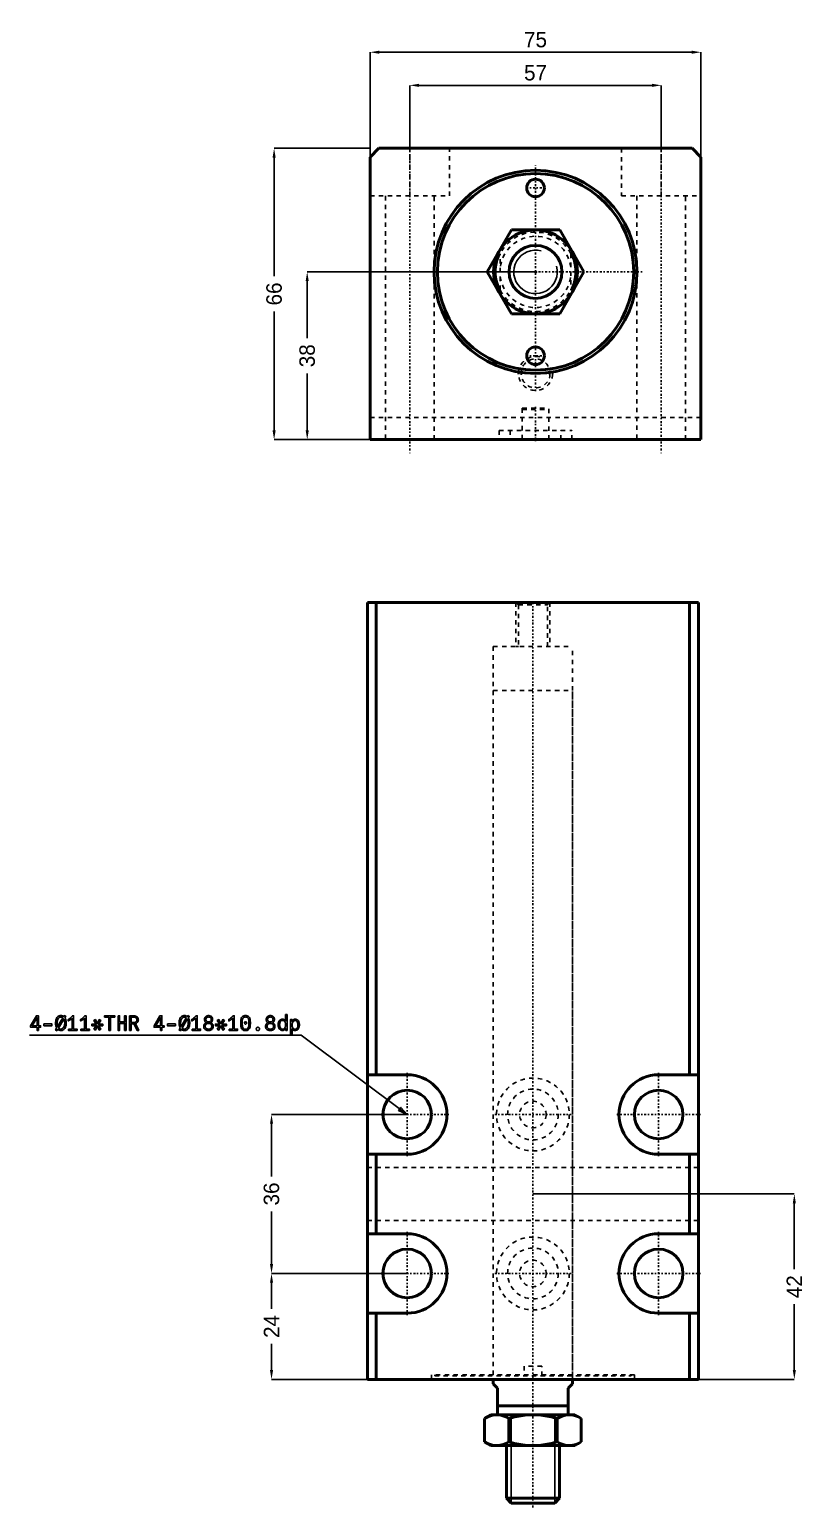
# Model space of a CAD drawing. Header units: millimetres. Extents: x -115 to 328, y -280 to 55.
# Drawn here: x -114.7 to 61, y -279.9 to 54.9 of the extents above; entities that cross this region are included whole.
import ezdxf

# ---------------------------------------------------------------- set-up
doc = ezdxf.new("R2010")
doc.units = ezdxf.units.MM
doc.linetypes.add('Center', pattern=[1.5, 0.45, -0.5, 0.05, -0.5])
doc.linetypes.add('Dashed', pattern=[2, 1, -1])
for name, color, linetype, lineweight in [('2d ConnectionPoints', 7, 'Continuous', 50), ('AM_0', 7, 'Continuous', 50), ('AM_5', 3, 'Continuous', 25), ('AM_7', 7, 'Center', 25), ('AM_9', 6, 'Dashed', 25)]:
    doc.layers.add(name, color=color, linetype=linetype, lineweight=lineweight)
doc.dimstyles.new('ISO-25', dxfattribs={"dimtxt": 2.5, "dimasz": 2.5, "dimexe": 1.25, "dimexo": 0.625, "dimtad": 1, "dimtxsty": 'Standard', "dimcen": 2.5, "dimadec": 0, "dimazin": 0, "dimtfac": 1, "dimtmove": 0, "dimatfit": 3, "dimfxl": 1, "dimarcsym": 0})

# ---------------------------------------------------------------- blocks, each defined once
blk = doc.blocks.new('1_JEBC_32_100ST_EX_rod_0_in_JEBC_MF_LA_32_100ST_EX_0_0')
at = {"layer": 'AM_0'}
for p, q in [((-10.97, 0), (-5.48, 9.5)), ((-5.48, 9.5), (5.48, 9.5)), ((5.48, 9.5), (10.97, 0)), ((-5.48, -9.5), (-10.97, 0)), ((10.97, 0), (5.48, -9.5)), ((5.48, -9.5), (-5.48, -9.5))]:
    blk.add_line(p, q, dxfattribs=at)
for radius in [9.5, 6]:
    blk.add_circle((0, 0), radius, dxfattribs=at)
at = {"layer": 'AM_5'}
blk.add_arc((0, 0), 4.93, 75, 15, dxfattribs=at)
at = {"layer": 'AM_9'}
for p, q in [((-8, -4.12), (-8, 4.12)), ((8, 4.12), (8, -4.12))]:
    blk.add_line(p, q, dxfattribs=at)
for points in [[(-8, 4.12), (-8.33, 3.41), (-8.59, 2.67), (-8.79, 1.91), (-8.93, 1.14), (-8.99, 0.36), (-8.99, -0.43), (-8.92, -1.21), (-8.78, -1.98), (-8.57, -2.74), (-8.3, -3.48), (-8, -4.12)], [(8, -4.12), (8.33, -3.41), (8.59, -2.67), (8.79, -1.91), (8.93, -1.14), (8.99, -0.36), (8.99, 0.43), (8.92, 1.21), (8.78, 1.98), (8.57, 2.74), (8.3, 3.48), (8, 4.12)]]:
    blk.add_lwpolyline(points, dxfattribs=at)
for radius, start, end in [(9, 27.266, 152.734), (8.07, 7.4106, 172.5894), (8.07, 187.4106, 352.5894), (9, 207.266, 332.734)]:
    blk.add_arc((0, 0), radius, start, end, dxfattribs=at)
blk = doc.blocks.new('2_JEBC_MF_LA_32_100ST_EX_0_body_0_in_JEBC_MF_LA_32_100ST_EX_0_0')
at = {"layer": 'AM_0'}
for p, q in [((-35.5, 28), (-37.5, 26)), ((35.5, 28), (-35.5, 28)), ((37.5, 26), (35.5, 28)), ((-37.5, 26), (-37.5, -38)), ((37.5, -38), (37.5, 26)), ((-37.5, -38), (37.5, -38))]:
    blk.add_line(p, q, dxfattribs=at)
for centre, radius in [((0, 0), 23), ((0, 0), 22.25), ((0, 19), 2), ((0, -19), 2)]:
    blk.add_circle(centre, radius, dxfattribs=at)
at = {"layer": 'AM_5', "linetype": 'Dashed'}
blk.add_arc((0, -23), 3.8615, 75, 15, dxfattribs=at)
at = {"layer": 'AM_7'}
for p, q in [((-28.5, 31.3), (-28.5, -41.3)), ((28.5, 31.3), (28.5, -41.3)), ((0, -27.054575), (0, 24.15)), ((-2.1, 19), (2.1, 19)), ((-24.15, 0), (24.15, 0)), ((-2.1, -19), (2.1, -19)), ((-4.054575, -23), (4.054575, -23)), ((0, -30.545), (0, -38.355))]:
    blk.add_line(p, q, dxfattribs=at)
at = {"layer": 'AM_9'}
for p, q in [((-28.5, 17.2), (-28.5, 28)), ((-19.5, 17.2), (-19.5, 28)), ((19.5, 28), (19.5, 17.2)), ((28.5, 17.2), (28.5, 28)), ((-37.5, 17.2), (-19.5, 17.2)), ((-34, 17.2), (-34, -38)), ((-23, -38), (-23, 17.2)), ((19.5, 17.2), (37.5, 17.2)), ((23, 17.2), (23, -38)), ((34, -38), (34, 17.2)), ((37.5, -33), (-37.5, -33)), ((-3, -30.9), (3, -30.9)), ((-3, -30.9), (-3, -38)), ((-3, -31.2), (3, -31.2)), ((3, -38), (3, -30.9)), ((-8.25, -35.9), (8.25, -35.9)), ((-8.25, -35.9), (-8.25, -38)), ((-5.75, -35.9), (-5.75, -38)), ((5.75, -38), (5.75, -35.9)), ((8.25, -38), (8.25, -35.9))]:
    blk.add_line(p, q, dxfattribs=at)
blk.add_circle((0, -23), 3.2805, dxfattribs=at)
blk = doc.blocks.new('*D3')
at = {"layer": 'AM_5', "color": 0, "lineweight": -2}
for p, q in [((-28.5, 28), (-28.5, 42.25)), ((-26.4, 42.25), (26.4, 42.25)), ((28.5, 28), (28.5, 42.25))]:
    blk.add_line(p, q, dxfattribs=at)
at = {"layer": 'AM_5', "color": 0}
for points in [[(-26.4, 42.6), (-26.4, 41.9), (-28.5, 42.25)], [(26.4, 41.9), (26.4, 42.6), (28.5, 42.25)]]:
    blk.add_solid(points, dxfattribs=at)
at = {"layer": 'Defpoints', "color": 0}
for p in [(28.5, 42.25), (-28.5, 28), (28.5, 28)]:
    blk.add_point(p, dxfattribs=at)
at = {"layer": 'AM_5', "color": 0, "insert": (0, 45.09), "char_height": 3.5, "attachment_point": 5}
blk.add_mtext('57', dxfattribs=at)
blk = doc.blocks.new('*D4')
at = {"layer": 'AM_5', "color": 0, "lineweight": -2}
for p, q in [((-37.5, 28), (-59.25, 28)), ((-59.25, 25.9), (-59.25, -0.99)), ((-59.25, -35.9), (-59.25, -9.01)), ((-37.5, -38), (-59.25, -38))]:
    blk.add_line(p, q, dxfattribs=at)
at = {"layer": 'AM_5', "color": 0}
for points in [[(-58.9, 25.9), (-59.6, 25.9), (-59.25, 28)], [(-59.6, -35.9), (-58.9, -35.9), (-59.25, -38)]]:
    blk.add_solid(points, dxfattribs=at)
at = {"layer": 'Defpoints', "color": 0}
for p in [(-37.5, 28), (-59.25, -38), (-37.5, -38)]:
    blk.add_point(p, dxfattribs=at)
at = {"layer": 'AM_5', "color": 0, "insert": (-59.25, -5), "char_height": 3.5, "attachment_point": 5, "rotation": 90}
blk.add_mtext('66', dxfattribs=at)
blk = doc.blocks.new('*D5')
at = {"layer": 'AM_5', "color": 0, "lineweight": -2}
for p, q in [((0, 0), (-51.75, 0)), ((-51.75, -2.1), (-51.75, -15)), ((-51.75, -35.9), (-51.75, -23)), ((-37.5, -38), (-51.75, -38))]:
    blk.add_line(p, q, dxfattribs=at)
at = {"layer": 'AM_5', "color": 0}
for points in [[(-51.4, -2.1), (-52.1, -2.1), (-51.75, 0)], [(-52.1, -35.9), (-51.4, -35.9), (-51.75, -38)]]:
    blk.add_solid(points, dxfattribs=at)
at = {"layer": 'Defpoints', "color": 0}
for p in [(0, 0), (-51.75, -38), (-37.5, -38)]:
    blk.add_point(p, dxfattribs=at)
at = {"layer": 'AM_5', "color": 0, "insert": (-51.75, -19), "char_height": 3.5, "attachment_point": 5, "rotation": 90}
blk.add_mtext('38', dxfattribs=at)
blk = doc.blocks.new('*D6')
at = {"layer": 'AM_5', "color": 0, "lineweight": -2}
for p, q in [((-37.5, -38), (-37.5, 49.75)), ((-35.4, 49.75), (35.4, 49.75)), ((37.5, -38), (37.5, 49.75))]:
    blk.add_line(p, q, dxfattribs=at)
at = {"layer": 'AM_5', "color": 0}
for points in [[(-35.4, 50.1), (-35.4, 49.4), (-37.5, 49.75)], [(35.4, 49.4), (35.4, 50.1), (37.5, 49.75)]]:
    blk.add_solid(points, dxfattribs=at)
at = {"layer": 'Defpoints', "color": 0}
for p in [(37.5, 49.75), (-37.5, -38), (37.5, -38)]:
    blk.add_point(p, dxfattribs=at)
at = {"layer": 'AM_5', "color": 0, "insert": (0, 52.59), "char_height": 3.5, "attachment_point": 5}
blk.add_mtext('75', dxfattribs=at)
blk = doc.blocks.new('1_JEBC_32_100ST_EX_rod_0_in_JEBC_MF_LA_32_100ST_EX_0_4')
at = {"layer": 'AM_0'}
for p, q in [((9, -1), (9, 0)), ((-9, 0), (-9, -1)), ((-8, -2), (-9, -1)), ((-8, -8), (-8, -2)), ((9, -1), (8, -2)), ((8, -2), (8, -8)), ((-8, -6), (8, -6)), ((-9.5, -8), (-10.97, -8.85)), ((-10.97, -8.85), (-10.97, -14.15)), ((-9.5, -8), (9.5, -8)), ((-5.48, -8.85), (-5.48, -14.15)), ((5.48, -8.85), (5.48, -14.15)), ((10.97, -8.85), (9.5, -8)), ((10.97, -8.85), (10.97, -14.15)), ((-10.97, -14.15), (-9.5, -15)), ((-9.5, -15), (9.5, -15)), ((-6, -15), (-6, -26.93)), ((6, -26.93), (6, -15)), ((9.5, -15), (10.97, -14.15)), ((-6, -26.93), (-4.93, -28)), ((-6, -26.93), (6, -26.93)), ((-4.93, -28), (4.93, -28)), ((4.93, -28), (6, -26.93))]:
    blk.add_line(p, q, dxfattribs=at)
for points in [[(-8.23, -8), (-8.42, -8), (-9.06, -8.08), (-9.7, -8.26), (-10.34, -8.52), (-10.97, -8.85)], [(-5.48, -8.85), (-6.15, -8.5), (-6.83, -8.23), (-7.53, -8.06), (-8.23, -8)], [(0, -8), (-0.03, -8), (-1.4, -8.06), (-2.76, -8.23), (-4.13, -8.5), (-5.48, -8.85)], [(5.48, -8.85), (4.15, -8.5), (2.8, -8.23), (1.4, -8.06), (0, -8)], [(8.23, -8), (8.03, -8), (7.39, -8.08), (6.76, -8.26), (6.12, -8.52), (5.48, -8.85)], [(10.97, -8.85), (10.3, -8.5), (9.63, -8.23), (8.93, -8.06), (8.23, -8)], [(-10.97, -14.15), (-10.3, -14.5), (-9.63, -14.77), (-8.93, -14.94), (-8.23, -15)], [(-8.23, -15), (-8.03, -15), (-7.39, -14.92), (-6.76, -14.74), (-6.12, -14.48), (-5.48, -14.15)], [(-5.48, -14.15), (-4.15, -14.5), (-2.8, -14.77), (-1.4, -14.94), (0, -15)], [(0, -15), (0.03, -15), (1.4, -14.94), (2.76, -14.77), (4.13, -14.5), (5.48, -14.15)], [(5.48, -14.15), (6.15, -14.5), (6.83, -14.77), (7.53, -14.94), (8.23, -15)], [(8.23, -15), (8.42, -15), (9.06, -14.92), (9.7, -14.74), (10.34, -14.48), (10.97, -14.15)]]:
    blk.add_lwpolyline(points, dxfattribs=at)
at = {"layer": 'AM_5'}
for p, q in [((-4.93, -28), (-4.93, -8)), ((4.93, -28), (4.93, -8))]:
    blk.add_line(p, q, dxfattribs=at)
at = {"layer": 'AM_7'}
blk.add_line((0, -29), (0, 176.5), dxfattribs=at)
at = {"layer": 'AM_9'}
for p, q in [((-9, 166), (9, 166)), ((-9, 166), (-9, 0)), ((9, 0), (9, 166))]:
    blk.add_line(p, q, dxfattribs=at)
blk = doc.blocks.new('2_JEBC_MF_LA_32_100ST_EX_0_body_0_in_JEBC_MF_LA_32_100ST_EX_0_4')
at = {"layer": 'AM_0'}
for p, q in [((37.5, 176), (-37.5, 176)), ((-37.5, 176), (-37.5, 0)), ((-35.5, 176), (-35.5, 69)), ((35.5, 176), (35.5, 69)), ((37.5, 176), (37.5, 0)), ((-28.5, 69), (-37.5, 69)), ((37.5, 69), (28.5, 69)), ((-37.5, 51), (-28.5, 51)), ((-35.5, 51), (-35.5, 33)), ((28.5, 51), (37.5, 51)), ((35.5, 51), (35.5, 33)), ((-28.5, 33), (-37.5, 33)), ((37.5, 33), (28.5, 33)), ((-37.5, 15), (-28.5, 15)), ((-35.5, 15), (-35.5, 0)), ((28.5, 15), (37.5, 15)), ((35.5, 15), (35.5, 0)), ((37.5, 0), (-37.5, 0))]:
    blk.add_line(p, q, dxfattribs=at)
for centre in [(-28.5, 60), (28.5, 60), (-28.5, 24), (28.5, 24)]:
    blk.add_circle(centre, 5.5, dxfattribs=at)
for centre, start, end in [((-28.5, 60), 270, 90), ((28.5, 60), 90, 270), ((-28.5, 24), 270, 90), ((28.5, 24), 90, 270)]:
    blk.add_arc(centre, 9, start, end, dxfattribs=at)
at = {"layer": 'AM_5', "linetype": 'Dashed'}
for p, q in [((-3.8615, 176), (-3.8615, 166)), ((3.8615, 176), (3.8615, 166)), ((-3.2805, 166), (-3.8615, 166)), ((3.2805, 166), (3.8615, 166))]:
    blk.add_line(p, q, dxfattribs=at)
at = {"layer": 'AM_7'}
for p, q in [((-28.5, 50.55), (-28.5, 69.45)), ((28.5, 50.55), (28.5, 69.45)), ((-37.95, 60), (-19.05, 60)), ((-8.6625, 60), (8.6625, 60)), ((19.05, 60), (37.95, 60)), ((-28.5, 14.55), (-28.5, 33.45)), ((28.5, 14.55), (28.5, 33.45)), ((-37.95, 24), (-19.05, 24)), ((-8.6625, 24), (8.6625, 24)), ((19.05, 24), (37.95, 24))]:
    blk.add_line(p, q, dxfattribs=at)
at = {"layer": 'AM_9'}
for p, q in [((-3.8615, 176), (-3.2805, 175.419)), ((-3.2805, 175.419), (-3.2805, 166)), ((-3.2805, 175.419), (3.2805, 175.419)), ((3.2805, 175.419), (3.8615, 176)), ((3.2805, 166), (3.2805, 175.419)), ((-9, 156), (9, 156)), ((-9, 156), (-9, 0.8)), ((9, 0.8), (9, 156)), ((37.5, 48), (-37.5, 48)), ((37.5, 36), (-37.5, 36)), ((23, 1), (-23, 1)), ((-23, 1), (-23, 0)), ((-22.25, 1), (-22.25, 0.8)), ((-22.25, 0.8), (22.25, 0.8)), ((2, 3), (-2, 3)), ((-2, 3), (-2, 0.8)), ((2, 0.8), (2, 3)), ((22.25, 0.8), (22.25, 1)), ((23, 0), (23, 1))]:
    blk.add_line(p, q, dxfattribs=at)
for centre, radius in [((0, 60), 8.25), ((0, 60), 5.75), ((0, 60), 3), ((0, 24), 8.25), ((0, 24), 5.75), ((0, 24), 3)]:
    blk.add_circle(centre, radius, dxfattribs=at)
blk = doc.blocks.new('*D34')
at = {"layer": 'AM_5', "color": 0, "lineweight": -2}
for p, q in [((-29.09, -190.85), (-59.84, -190.85)), ((-59.84, -192.95), (-59.84, -204.88)), ((-59.84, -224.75), (-59.84, -212.82)), ((-29.09, -226.85), (-59.84, -226.85))]:
    blk.add_line(p, q, dxfattribs=at)
at = {"layer": 'AM_5', "color": 0}
for points in [[(-59.49, -192.95), (-60.19, -192.95), (-59.84, -190.85)], [(-60.19, -224.75), (-59.49, -224.75), (-59.84, -226.85)]]:
    blk.add_solid(points, dxfattribs=at)
at = {"layer": 'Defpoints', "color": 0}
for p in [(-29.09, -190.85), (-59.84, -226.85), (-29.09, -226.85)]:
    blk.add_point(p, dxfattribs=at)
at = {"layer": 'AM_5', "color": 0, "insert": (-59.84, -208.85), "char_height": 3.5, "attachment_point": 5, "rotation": 90}
blk.add_mtext('36', dxfattribs=at)
blk = doc.blocks.new('*D35')
at = {"layer": 'AM_5', "color": 0, "lineweight": -2}
for p, q in [((-0.59, -208.85), (58.66, -208.85)), ((58.66, -210.95), (58.66, -225.88)), ((58.66, -248.75), (58.66, -233.82)), ((36.91, -250.85), (58.66, -250.85))]:
    blk.add_line(p, q, dxfattribs=at)
at = {"layer": 'AM_5', "color": 0}
for points in [[(59.01, -210.95), (58.31, -210.95), (58.66, -208.85)], [(58.31, -248.75), (59.01, -248.75), (58.66, -250.85)]]:
    blk.add_solid(points, dxfattribs=at)
at = {"layer": 'Defpoints', "color": 0}
for p in [(-0.59, -208.85), (58.66, -208.85), (36.91, -250.85)]:
    blk.add_point(p, dxfattribs=at)
at = {"layer": 'AM_5', "color": 0, "insert": (58.66, -229.85), "char_height": 3.5, "attachment_point": 5, "rotation": 90}
blk.add_mtext('42', dxfattribs=at)
blk = doc.blocks.new('*D36')
at = {"layer": 'AM_5', "color": 0, "lineweight": -2}
for p, q in [((-29.09, -226.85), (-59.84, -226.85)), ((-59.84, -228.95), (-59.84, -234.88)), ((-59.84, -248.75), (-59.84, -242.82)), ((-38.09, -250.85), (-59.84, -250.85))]:
    blk.add_line(p, q, dxfattribs=at)
at = {"layer": 'AM_5', "color": 0}
for points in [[(-59.49, -228.95), (-60.19, -228.95), (-59.84, -226.85)], [(-60.19, -248.75), (-59.49, -248.75), (-59.84, -250.85)]]:
    blk.add_solid(points, dxfattribs=at)
at = {"layer": 'Defpoints', "color": 0}
for p in [(-59.84, -226.85), (-29.09, -226.85), (-38.09, -250.85)]:
    blk.add_point(p, dxfattribs=at)
at = {"layer": 'AM_5', "color": 0, "insert": (-59.84, -238.85), "char_height": 3.5, "attachment_point": 5, "rotation": 90}
blk.add_mtext('24', dxfattribs=at)

msp = doc.modelspace()

# ---------------------------------------------------------------- linework, layer by layer
at = {"layer": '2d ConnectionPoints'}
for p in [(0, 0), (0, 0), (-0.589, -250.851), (-0.589, -250.851)]:
    msp.add_point(p, dxfattribs=at)
at = {"layer": 'AM_5'}
for p, q in [((-114.689, -172.851), (-53.089, -172.851)), ((-53.089, -172.851), (-29.089, -190.851))]:
    msp.add_line(p, q, dxfattribs=at)
for points in [[(-112.991, -171.073), (-114.466, -171.073), (-114.466, -170.777), (-113.123, -168.502), (-112.673, -168.502), (-112.673, -170.766), (-112.182, -170.766), (-112.182, -171.073), (-112.673, -171.073), (-112.673, -171.801), (-112.991, -171.801), (-112.991, -171.073)], [(-112.987, -170.766), (-112.987, -168.884), (-114.074, -170.766), (-112.987, -170.766)], [(-111.434, -170.336), (-109.614, -170.336), (-109.614, -170.745), (-111.434, -170.745), (-111.434, -170.336)], [(-108.547, -171.259), (-108.547, -171.259), (-108.595, -171.165), (-108.657, -171.014), (-108.657, -171.014), (-108.707, -170.852), (-108.735, -170.737), (-108.735, -170.737), (-108.757, -170.619), (-108.782, -170.437), (-108.782, -170.437), (-108.795, -170.248), (-108.797, -170.12), (-108.797, -170.12), (-108.792, -169.925), (-108.762, -169.652), (-108.762, -169.652), (-108.706, -169.401), (-108.654, -169.246), (-108.654, -169.246), (-108.592, -169.103), (-108.479, -168.913), (-108.479, -168.913), (-108.342, -168.753), (-108.239, -168.664), (-108.239, -168.664), (-108.126, -168.589), (-107.941, -168.508), (-107.941, -168.508), (-107.736, -168.465), (-107.589, -168.457), (-107.589, -168.457), (-107.44, -168.465), (-107.23, -168.511), (-107.23, -168.511), (-107.04, -168.596), (-106.923, -168.675), (-106.798, -168.454), (-106.497, -168.627), (-106.677, -168.941), (-106.677, -168.941), (-106.621, -169.032), (-106.547, -169.18), (-106.547, -169.18), (-106.486, -169.344), (-106.453, -169.461), (-106.453, -169.461), (-106.426, -169.584), (-106.396, -169.778), (-106.396, -169.778), (-106.38, -169.982), (-106.377, -170.124), (-106.377, -170.124), (-106.382, -170.312), (-106.41, -170.58), (-106.41, -170.58), (-106.462, -170.833), (-106.51, -170.993), (-106.51, -170.993), (-106.569, -171.143), (-106.678, -171.345), (-106.678, -171.345), (-106.812, -171.518), (-106.915, -171.618), (-106.915, -171.618), (-107.029, -171.702), (-107.218, -171.793), (-107.218, -171.793), (-107.431, -171.842), (-107.585, -171.851), (-107.585, -171.851), (-107.756, -171.839), (-107.991, -171.777), (-107.991, -171.777), (-108.201, -171.662), (-108.326, -171.555), (-108.506, -171.865), (-108.797, -171.701), (-108.547, -171.259)], [(-108.456, -170.154), (-108.456, -170.154), (-108.451, -170.321), (-108.422, -170.559), (-108.422, -170.559), (-108.369, -170.781), (-108.32, -170.92), (-107.173, -168.939), (-107.173, -168.939), (-107.25, -168.883), (-107.37, -168.823), (-107.37, -168.823), (-107.496, -168.79), (-107.583, -168.784), (-107.583, -168.784), (-107.675, -168.791), (-107.808, -168.827), (-107.808, -168.827), (-107.936, -168.895), (-108.017, -168.957), (-108.017, -168.957), (-108.094, -169.032), (-108.197, -169.165), (-108.197, -169.165), (-108.286, -169.323), (-108.337, -169.443), (-108.337, -169.443), (-108.38, -169.571), (-108.426, -169.777), (-108.426, -169.777), (-108.451, -169.998), (-108.456, -170.154)], [(-107.601, -171.523), (-107.601, -171.523), (-107.501, -171.516), (-107.359, -171.477), (-107.359, -171.477), (-107.227, -171.405), (-107.145, -171.338), (-107.145, -171.338), (-107.068, -171.259), (-106.965, -171.12), (-106.965, -171.12), (-106.879, -170.958), (-106.831, -170.836), (-106.831, -170.836), (-106.79, -170.707), (-106.746, -170.505), (-106.746, -170.505), (-106.723, -170.291), (-106.718, -170.142), (-106.718, -170.142), (-106.72, -170.038), (-106.732, -169.887), (-106.732, -169.887), (-106.753, -169.742), (-106.773, -169.649), (-106.773, -169.649), (-106.796, -169.559), (-106.839, -169.432), (-106.839, -169.432), (-106.889, -169.315), (-106.927, -169.242), (-108.108, -171.278), (-108.108, -171.278), (-108.019, -171.366), (-107.873, -171.462), (-107.873, -171.462), (-107.714, -171.514), (-107.601, -171.523)], [(-105.863, -171.51), (-105.026, -171.51), (-105.026, -169.048), (-105.026, -169.048), (-105.071, -169.093), (-105.147, -169.164), (-105.147, -169.164), (-105.233, -169.238), (-105.297, -169.289), (-105.297, -169.289), (-105.362, -169.34), (-105.462, -169.412), (-105.462, -169.412), (-105.562, -169.479), (-105.629, -169.521), (-105.629, -169.521), (-105.694, -169.559), (-105.785, -169.606), (-105.785, -169.606), (-105.868, -169.639), (-105.918, -169.653), (-105.918, -169.307), (-105.918, -169.307), (-105.856, -169.278), (-105.758, -169.222), (-105.758, -169.222), (-105.654, -169.152), (-105.582, -169.097), (-105.582, -169.097), (-105.51, -169.038), (-105.404, -168.948), (-105.404, -168.948), (-105.303, -168.854), (-105.238, -168.789), (-105.238, -168.789), (-105.176, -168.725), (-105.093, -168.635), (-105.093, -168.635), (-105.021, -168.553), (-104.98, -168.502), (-104.689, -168.502), (-104.689, -171.51), (-103.929, -171.51), (-103.929, -171.801), (-105.863, -171.801), (-105.863, -171.51)], [(-103.063, -171.51), (-102.226, -171.51), (-102.226, -169.048), (-102.226, -169.048), (-102.271, -169.093), (-102.347, -169.164), (-102.347, -169.164), (-102.433, -169.238), (-102.497, -169.289), (-102.497, -169.289), (-102.562, -169.34), (-102.662, -169.412), (-102.662, -169.412), (-102.762, -169.479), (-102.829, -169.521), (-102.829, -169.521), (-102.894, -169.559), (-102.985, -169.606), (-102.985, -169.606), (-103.068, -169.639), (-103.118, -169.653), (-103.118, -169.307), (-103.118, -169.307), (-103.056, -169.278), (-102.958, -169.222), (-102.958, -169.222), (-102.854, -169.152), (-102.782, -169.097), (-102.782, -169.097), (-102.71, -169.038), (-102.604, -168.948), (-102.604, -168.948), (-102.503, -168.854), (-102.438, -168.789), (-102.438, -168.789), (-102.376, -168.725), (-102.293, -168.635), (-102.293, -168.635), (-102.221, -168.553), (-102.18, -168.502), (-101.889, -168.502), (-101.889, -171.51), (-101.129, -171.51), (-101.129, -171.801), (-103.063, -171.801), (-103.063, -171.51)], [(-100.124, -171.521), (-99.572, -170.67), (-99.644, -170.738), (-100.566, -170.738), (-100.566, -170.368), (-99.64, -170.368), (-99.572, -170.422), (-100.124, -169.576), (-99.765, -169.367), (-99.321, -170.283), (-98.88, -169.367), (-98.521, -169.576), (-99.073, -170.422), (-99.005, -170.368), (-98.079, -170.368), (-98.079, -170.738), (-99.005, -170.738), (-99.073, -170.668), (-98.521, -171.521), (-98.88, -171.73), (-99.321, -170.811), (-99.765, -171.73), (-100.124, -171.521)], [(-96.69, -168.798), (-97.677, -168.798), (-97.677, -168.502), (-95.37, -168.502), (-95.37, -168.798), (-96.353, -168.798), (-96.353, -171.801), (-96.69, -171.801), (-96.69, -168.798)], [(-94.634, -168.502), (-94.297, -168.502), (-94.297, -169.894), (-93.15, -169.894), (-93.15, -168.502), (-92.814, -168.502), (-92.814, -171.801), (-93.15, -171.801), (-93.15, -170.217), (-94.297, -170.217), (-94.297, -171.801), (-94.634, -171.801), (-94.634, -168.502)], [(-91.997, -168.502), (-91.037, -168.502), (-91.037, -168.502), (-90.939, -168.506), (-90.793, -168.526), (-90.793, -168.526), (-90.651, -168.563), (-90.557, -168.598), (-90.557, -168.598), (-90.468, -168.64), (-90.345, -168.72), (-90.345, -168.72), (-90.238, -168.818), (-90.174, -168.895), (-90.174, -168.895), (-90.12, -168.979), (-90.061, -169.121), (-90.061, -169.121), (-90.029, -169.282), (-90.023, -169.398), (-90.023, -169.398), (-90.03, -169.527), (-90.069, -169.702), (-90.069, -169.702), (-90.142, -169.856), (-90.209, -169.946), (-90.209, -169.946), (-90.288, -170.026), (-90.424, -170.127), (-90.424, -170.127), (-90.581, -170.205), (-90.696, -170.245), (-89.941, -171.824), (-90.309, -171.824), (-91.046, -170.299), (-91.096, -170.299), (-91.661, -170.299), (-91.661, -171.801), (-91.997, -171.801), (-91.997, -168.502)], [(-91.197, -170.004), (-91.197, -170.004), (-91.1, -170.002), (-90.967, -169.993), (-90.967, -169.993), (-90.846, -169.977), (-90.773, -169.962), (-90.773, -169.962), (-90.706, -169.941), (-90.614, -169.897), (-90.614, -169.897), (-90.533, -169.836), (-90.486, -169.786), (-90.486, -169.786), (-90.445, -169.728), (-90.401, -169.622), (-90.401, -169.622), (-90.378, -169.493), (-90.373, -169.394), (-90.373, -169.394), (-90.381, -169.268), (-90.425, -169.109), (-90.425, -169.109), (-90.506, -168.986), (-90.581, -168.924), (-90.581, -168.924), (-90.669, -168.875), (-90.815, -168.823), (-90.815, -168.823), (-90.981, -168.794), (-91.101, -168.789), (-91.661, -168.789), (-91.661, -170.004), (-91.197, -170.004)], [(-84.991, -171.073), (-86.466, -171.073), (-86.466, -170.777), (-85.123, -168.502), (-84.673, -168.502), (-84.673, -170.766), (-84.182, -170.766), (-84.182, -171.073), (-84.673, -171.073), (-84.673, -171.801), (-84.991, -171.801), (-84.991, -171.073)], [(-84.987, -170.766), (-84.987, -168.884), (-86.074, -170.766), (-84.987, -170.766)], [(-83.434, -170.336), (-81.614, -170.336), (-81.614, -170.745), (-83.434, -170.745), (-83.434, -170.336)], [(-80.547, -171.259), (-80.547, -171.259), (-80.595, -171.165), (-80.657, -171.014), (-80.657, -171.014), (-80.707, -170.852), (-80.735, -170.737), (-80.735, -170.737), (-80.757, -170.619), (-80.782, -170.437), (-80.782, -170.437), (-80.795, -170.248), (-80.797, -170.12), (-80.797, -170.12), (-80.792, -169.925), (-80.762, -169.652), (-80.762, -169.652), (-80.706, -169.401), (-80.654, -169.246), (-80.654, -169.246), (-80.592, -169.103), (-80.479, -168.913), (-80.479, -168.913), (-80.342, -168.753), (-80.239, -168.664), (-80.239, -168.664), (-80.126, -168.589), (-79.941, -168.508), (-79.941, -168.508), (-79.736, -168.465), (-79.589, -168.457), (-79.589, -168.457), (-79.44, -168.465), (-79.23, -168.511), (-79.23, -168.511), (-79.04, -168.596), (-78.923, -168.675), (-78.798, -168.454), (-78.497, -168.627), (-78.677, -168.941), (-78.677, -168.941), (-78.621, -169.032), (-78.547, -169.18), (-78.547, -169.18), (-78.486, -169.344), (-78.453, -169.461), (-78.453, -169.461), (-78.426, -169.584), (-78.396, -169.778), (-78.396, -169.778), (-78.38, -169.982), (-78.377, -170.124), (-78.377, -170.124), (-78.382, -170.312), (-78.41, -170.58), (-78.41, -170.58), (-78.462, -170.833), (-78.51, -170.993), (-78.51, -170.993), (-78.569, -171.143), (-78.678, -171.345), (-78.678, -171.345), (-78.812, -171.518), (-78.915, -171.618), (-78.915, -171.618), (-79.029, -171.702), (-79.218, -171.793), (-79.218, -171.793), (-79.431, -171.842), (-79.585, -171.851), (-79.585, -171.851), (-79.756, -171.839), (-79.991, -171.777), (-79.991, -171.777), (-80.201, -171.662), (-80.326, -171.555), (-80.506, -171.865), (-80.797, -171.701), (-80.547, -171.259)], [(-80.456, -170.154), (-80.456, -170.154), (-80.451, -170.321), (-80.422, -170.559), (-80.422, -170.559), (-80.369, -170.781), (-80.32, -170.92), (-79.173, -168.939), (-79.173, -168.939), (-79.25, -168.883), (-79.37, -168.823), (-79.37, -168.823), (-79.496, -168.79), (-79.583, -168.784), (-79.583, -168.784), (-79.675, -168.791), (-79.808, -168.827), (-79.808, -168.827), (-79.936, -168.895), (-80.017, -168.957), (-80.017, -168.957), (-80.094, -169.032), (-80.197, -169.165), (-80.197, -169.165), (-80.286, -169.323), (-80.337, -169.443), (-80.337, -169.443), (-80.38, -169.571), (-80.426, -169.777), (-80.426, -169.777), (-80.451, -169.998), (-80.456, -170.154)], [(-79.601, -171.523), (-79.601, -171.523), (-79.501, -171.516), (-79.359, -171.477), (-79.359, -171.477), (-79.227, -171.405), (-79.145, -171.338), (-79.145, -171.338), (-79.068, -171.259), (-78.965, -171.12), (-78.965, -171.12), (-78.879, -170.958), (-78.831, -170.836), (-78.831, -170.836), (-78.79, -170.707), (-78.746, -170.505), (-78.746, -170.505), (-78.723, -170.291), (-78.718, -170.142), (-78.718, -170.142), (-78.72, -170.038), (-78.732, -169.887), (-78.732, -169.887), (-78.753, -169.742), (-78.773, -169.649), (-78.773, -169.649), (-78.796, -169.559), (-78.839, -169.432), (-78.839, -169.432), (-78.889, -169.315), (-78.927, -169.242), (-80.108, -171.278), (-80.108, -171.278), (-80.019, -171.366), (-79.873, -171.462), (-79.873, -171.462), (-79.714, -171.514), (-79.601, -171.523)], [(-77.863, -171.51), (-77.026, -171.51), (-77.026, -169.048), (-77.026, -169.048), (-77.071, -169.093), (-77.147, -169.164), (-77.147, -169.164), (-77.233, -169.238), (-77.297, -169.289), (-77.297, -169.289), (-77.362, -169.34), (-77.462, -169.412), (-77.462, -169.412), (-77.562, -169.479), (-77.629, -169.521), (-77.629, -169.521), (-77.694, -169.559), (-77.785, -169.606), (-77.785, -169.606), (-77.868, -169.639), (-77.918, -169.653), (-77.918, -169.307), (-77.918, -169.307), (-77.856, -169.278), (-77.758, -169.222), (-77.758, -169.222), (-77.654, -169.152), (-77.582, -169.097), (-77.582, -169.097), (-77.51, -169.038), (-77.404, -168.948), (-77.404, -168.948), (-77.303, -168.854), (-77.238, -168.789), (-77.238, -168.789), (-77.176, -168.725), (-77.093, -168.635), (-77.093, -168.635), (-77.021, -168.553), (-76.98, -168.502), (-76.689, -168.502), (-76.689, -171.51), (-75.929, -171.51), (-75.929, -171.801), (-77.863, -171.801), (-77.863, -171.51)], [(-74.119, -171.837), (-74.119, -171.837), (-74.234, -171.833), (-74.398, -171.813), (-74.398, -171.813), (-74.554, -171.775), (-74.654, -171.741), (-74.654, -171.741), (-74.747, -171.697), (-74.873, -171.616), (-74.873, -171.616), (-74.982, -171.514), (-75.045, -171.435), (-75.045, -171.435), (-75.098, -171.346), (-75.156, -171.197), (-75.156, -171.197), (-75.187, -171.028), (-75.193, -170.905), (-75.193, -170.905), (-75.187, -170.786), (-75.156, -170.621), (-75.156, -170.621), (-75.097, -170.472), (-75.044, -170.381), (-75.044, -170.381), (-74.98, -170.299), (-74.87, -170.192), (-74.87, -170.192), (-74.741, -170.108), (-74.645, -170.063), (-74.645, -170.063), (-74.79, -169.964), (-74.947, -169.77), (-74.947, -169.77), (-75.031, -169.522), (-75.047, -169.326), (-75.047, -169.326), (-75.042, -169.215), (-75.014, -169.063), (-75.014, -169.063), (-74.963, -168.927), (-74.915, -168.846), (-74.915, -168.846), (-74.859, -168.771), (-74.763, -168.675), (-74.763, -168.675), (-74.652, -168.596), (-74.571, -168.553), (-74.571, -168.553), (-74.484, -168.519), (-74.351, -168.481), (-74.351, -168.481), (-74.214, -168.46), (-74.119, -168.457), (-74.119, -168.457), (-74.02, -168.46), (-73.877, -168.479), (-73.877, -168.479), (-73.741, -168.514), (-73.655, -168.546), (-73.655, -168.546), (-73.574, -168.586), (-73.464, -168.66), (-73.464, -168.66), (-73.37, -168.751), (-73.315, -168.822), (-73.315, -168.822), (-73.269, -168.899), (-73.218, -169.029), (-73.218, -169.029), (-73.191, -169.174), (-73.186, -169.28), (-73.186, -169.28), (-73.191, -169.384), (-73.214, -169.531), (-73.214, -169.531), (-73.258, -169.666), (-73.298, -169.75), (-73.298, -169.75), (-73.346, -169.828), (-73.433, -169.929), (-73.433, -169.929), (-73.536, -170.014), (-73.614, -170.061), (-73.614, -170.061), (-73.516, -170.108), (-73.385, -170.195), (-73.385, -170.195), (-73.272, -170.299), (-73.207, -170.379), (-73.207, -170.379), (-73.152, -170.465), (-73.092, -170.605), (-73.092, -170.605), (-73.06, -170.756), (-73.054, -170.864), (-73.054, -170.864), (-73.06, -170.994), (-73.091, -171.172), (-73.091, -171.172), (-73.149, -171.329), (-73.202, -171.421), (-73.202, -171.421), (-73.265, -171.504), (-73.373, -171.609), (-73.373, -171.609), (-73.498, -171.694), (-73.59, -171.738), (-73.59, -171.738), (-73.688, -171.774), (-73.842, -171.813), (-73.842, -171.813), (-74.005, -171.833), (-74.119, -171.837)], [(-74.119, -171.523), (-74.119, -171.523), (-74.044, -171.52), (-73.934, -171.505), (-73.934, -171.505), (-73.829, -171.477), (-73.762, -171.451), (-73.762, -171.451), (-73.698, -171.418), (-73.612, -171.359), (-73.612, -171.359), (-73.538, -171.286), (-73.495, -171.23), (-73.495, -171.23), (-73.458, -171.168), (-73.419, -171.065), (-73.419, -171.065), (-73.397, -170.951), (-73.393, -170.868), (-73.393, -170.868), (-73.397, -170.784), (-73.418, -170.667), (-73.418, -170.667), (-73.457, -170.563), (-73.493, -170.501), (-73.493, -170.501), (-73.536, -170.444), (-73.61, -170.37), (-73.61, -170.37), (-73.695, -170.31), (-73.758, -170.278), (-73.758, -170.278), (-73.826, -170.251), (-73.931, -170.222), (-73.931, -170.222), (-74.042, -170.207), (-74.119, -170.204), (-74.119, -170.204), (-74.198, -170.207), (-74.311, -170.223), (-74.311, -170.223), (-74.418, -170.254), (-74.486, -170.282), (-74.486, -170.282), (-74.551, -170.317), (-74.637, -170.379), (-74.637, -170.379), (-74.71, -170.454), (-74.753, -170.512), (-74.753, -170.512), (-74.788, -170.575), (-74.827, -170.679), (-74.827, -170.679), (-74.848, -170.794), (-74.852, -170.877), (-74.852, -170.877), (-74.848, -170.958), (-74.827, -171.071), (-74.827, -171.071), (-74.788, -171.171), (-74.751, -171.232), (-74.751, -171.232), (-74.709, -171.287), (-74.635, -171.36), (-74.635, -171.36), (-74.549, -171.418), (-74.485, -171.451), (-74.485, -171.451), (-74.418, -171.477), (-74.311, -171.505), (-74.311, -171.505), (-74.198, -171.52), (-74.119, -171.523)], [(-74.119, -169.86), (-74.119, -169.86), (-74.008, -169.855), (-73.86, -169.826), (-73.86, -169.826), (-73.735, -169.771), (-73.664, -169.722), (-73.664, -169.722), (-73.605, -169.662), (-73.541, -169.557), (-73.541, -169.557), (-73.507, -169.433), (-73.5, -169.339), (-73.5, -169.339), (-73.507, -169.236), (-73.54, -169.098), (-73.54, -169.098), (-73.602, -168.982), (-73.659, -168.916), (-73.659, -168.916), (-73.729, -168.861), (-73.854, -168.802), (-73.854, -168.802), (-74.005, -168.77), (-74.119, -168.764), (-74.119, -168.764), (-74.23, -168.77), (-74.377, -168.802), (-74.377, -168.802), (-74.501, -168.863), (-74.569, -168.918), (-74.569, -168.918), (-74.627, -168.985), (-74.689, -169.103), (-74.689, -169.103), (-74.722, -169.243), (-74.729, -169.348), (-74.729, -169.348), (-74.723, -169.441), (-74.69, -169.563), (-74.69, -169.563), (-74.629, -169.667), (-74.573, -169.725), (-74.573, -169.725), (-74.505, -169.774), (-74.382, -169.826), (-74.382, -169.826), (-74.233, -169.855), (-74.119, -169.86)], [(-72.124, -171.521), (-71.572, -170.67), (-71.644, -170.738), (-72.566, -170.738), (-72.566, -170.368), (-71.64, -170.368), (-71.572, -170.422), (-72.124, -169.576), (-71.765, -169.367), (-71.321, -170.283), (-70.88, -169.367), (-70.521, -169.576), (-71.073, -170.422), (-71.005, -170.368), (-70.079, -170.368), (-70.079, -170.738), (-71.005, -170.738), (-71.073, -170.668), (-70.521, -171.521), (-70.88, -171.73), (-71.321, -170.811), (-71.765, -171.73), (-72.124, -171.521)], [(-69.463, -171.51), (-68.626, -171.51), (-68.626, -169.048), (-68.626, -169.048), (-68.671, -169.093), (-68.747, -169.164), (-68.747, -169.164), (-68.833, -169.238), (-68.897, -169.289), (-68.897, -169.289), (-68.962, -169.34), (-69.062, -169.412), (-69.062, -169.412), (-69.162, -169.479), (-69.229, -169.521), (-69.229, -169.521), (-69.294, -169.559), (-69.385, -169.606), (-69.385, -169.606), (-69.468, -169.639), (-69.518, -169.653), (-69.518, -169.307), (-69.518, -169.307), (-69.456, -169.278), (-69.358, -169.222), (-69.358, -169.222), (-69.254, -169.152), (-69.182, -169.097), (-69.182, -169.097), (-69.11, -169.038), (-69.004, -168.948), (-69.004, -168.948), (-68.903, -168.854), (-68.838, -168.789), (-68.838, -168.789), (-68.776, -168.725), (-68.693, -168.635), (-68.693, -168.635), (-68.621, -168.553), (-68.58, -168.502), (-68.289, -168.502), (-68.289, -171.51), (-67.529, -171.51), (-67.529, -171.801), (-69.463, -171.801), (-69.463, -171.51)], [(-65.726, -171.846), (-65.726, -171.846), (-65.898, -171.838), (-66.123, -171.794), (-66.123, -171.794), (-66.311, -171.712), (-66.415, -171.637), (-66.415, -171.637), (-66.505, -171.547), (-66.615, -171.389), (-66.615, -171.389), (-66.698, -171.202), (-66.737, -171.063), (-66.737, -171.063), (-66.767, -170.909), (-66.799, -170.649), (-66.799, -170.649), (-66.817, -170.355), (-66.82, -170.14), (-66.82, -170.14), (-66.817, -169.93), (-66.799, -169.642), (-66.799, -169.642), (-66.766, -169.387), (-66.736, -169.235), (-66.736, -169.235), (-66.696, -169.096), (-66.613, -168.911), (-66.613, -168.911), (-66.502, -168.754), (-66.412, -168.665), (-66.412, -168.665), (-66.308, -168.59), (-66.12, -168.509), (-66.12, -168.509), (-65.896, -168.465), (-65.726, -168.457), (-65.726, -168.457), (-65.555, -168.465), (-65.33, -168.509), (-65.33, -168.509), (-65.142, -168.59), (-65.038, -168.665), (-65.038, -168.665), (-64.948, -168.754), (-64.836, -168.911), (-64.836, -168.911), (-64.753, -169.095), (-64.712, -169.234), (-64.712, -169.234), (-64.682, -169.385), (-64.648, -169.64), (-64.648, -169.64), (-64.63, -169.929), (-64.627, -170.14), (-64.627, -170.14), (-64.631, -170.352), (-64.649, -170.643), (-64.649, -170.643), (-64.684, -170.902), (-64.716, -171.057), (-64.716, -171.057), (-64.757, -171.198), (-64.843, -171.386), (-64.843, -171.386), (-64.955, -171.545), (-65.046, -171.636), (-65.046, -171.636), (-65.15, -171.712), (-65.336, -171.794), (-65.336, -171.794), (-65.558, -171.838), (-65.726, -171.846)], [(-65.726, -171.546), (-65.726, -171.546), (-65.606, -171.539), (-65.448, -171.501), (-65.448, -171.501), (-65.316, -171.43), (-65.242, -171.364), (-65.242, -171.364), (-65.179, -171.286), (-65.101, -171.152), (-65.101, -171.152), (-65.043, -170.996), (-65.015, -170.88), (-65.015, -170.88), (-64.994, -170.753), (-64.971, -170.543), (-64.971, -170.543), (-64.959, -170.309), (-64.957, -170.14), (-64.957, -170.14), (-64.959, -169.961), (-64.97, -169.718), (-64.97, -169.718), (-64.99, -169.508), (-65.008, -169.386), (-65.008, -169.386), (-65.033, -169.276), (-65.088, -169.128), (-65.088, -169.128), (-65.164, -169.002), (-65.226, -168.93), (-65.226, -168.93), (-65.3, -168.869), (-65.435, -168.804), (-65.435, -168.804), (-65.6, -168.768), (-65.726, -168.761), (-65.726, -168.761), (-65.851, -168.768), (-66.015, -168.804), (-66.015, -168.804), (-66.149, -168.869), (-66.222, -168.93), (-66.222, -168.93), (-66.284, -169.002), (-66.359, -169.128), (-66.359, -169.128), (-66.414, -169.276), (-66.439, -169.386), (-66.439, -169.386), (-66.458, -169.508), (-66.477, -169.718), (-66.477, -169.718), (-66.488, -169.961), (-66.49, -170.14), (-66.49, -170.14), (-66.488, -170.311), (-66.476, -170.546), (-66.476, -170.546), (-66.455, -170.756), (-66.435, -170.882), (-66.435, -170.882), (-66.408, -170.997), (-66.351, -171.153), (-66.351, -171.153), (-66.273, -171.287), (-66.21, -171.364), (-66.21, -171.364), (-66.137, -171.43), (-66.005, -171.501), (-66.005, -171.501), (-65.846, -171.539), (-65.726, -171.546)], [(-66.031, -170.14), (-65.726, -169.799), (-65.421, -170.14), (-65.726, -170.45), (-66.031, -170.14)], [(-60.119, -171.837), (-60.119, -171.837), (-60.234, -171.833), (-60.398, -171.813), (-60.398, -171.813), (-60.554, -171.775), (-60.654, -171.741), (-60.654, -171.741), (-60.747, -171.697), (-60.873, -171.616), (-60.873, -171.616), (-60.982, -171.514), (-61.045, -171.435), (-61.045, -171.435), (-61.098, -171.346), (-61.156, -171.197), (-61.156, -171.197), (-61.187, -171.028), (-61.193, -170.905), (-61.193, -170.905), (-61.187, -170.786), (-61.156, -170.621), (-61.156, -170.621), (-61.097, -170.472), (-61.044, -170.381), (-61.044, -170.381), (-60.98, -170.299), (-60.87, -170.192), (-60.87, -170.192), (-60.741, -170.108), (-60.645, -170.063), (-60.645, -170.063), (-60.79, -169.964), (-60.947, -169.77), (-60.947, -169.77), (-61.031, -169.522), (-61.047, -169.326), (-61.047, -169.326), (-61.042, -169.215), (-61.014, -169.063), (-61.014, -169.063), (-60.963, -168.927), (-60.915, -168.846), (-60.915, -168.846), (-60.859, -168.771), (-60.763, -168.675), (-60.763, -168.675), (-60.652, -168.596), (-60.571, -168.553), (-60.571, -168.553), (-60.484, -168.519), (-60.351, -168.481), (-60.351, -168.481), (-60.214, -168.46), (-60.119, -168.457), (-60.119, -168.457), (-60.02, -168.46), (-59.877, -168.479), (-59.877, -168.479), (-59.741, -168.514), (-59.655, -168.546), (-59.655, -168.546), (-59.574, -168.586), (-59.464, -168.66), (-59.464, -168.66), (-59.37, -168.751), (-59.315, -168.822), (-59.315, -168.822), (-59.269, -168.899), (-59.218, -169.029), (-59.218, -169.029), (-59.191, -169.174), (-59.186, -169.28), (-59.186, -169.28), (-59.191, -169.384), (-59.214, -169.531), (-59.214, -169.531), (-59.258, -169.666), (-59.298, -169.75), (-59.298, -169.75), (-59.346, -169.828), (-59.433, -169.929), (-59.433, -169.929), (-59.536, -170.014), (-59.614, -170.061), (-59.614, -170.061), (-59.516, -170.108), (-59.385, -170.195), (-59.385, -170.195), (-59.272, -170.299), (-59.207, -170.379), (-59.207, -170.379), (-59.152, -170.465), (-59.092, -170.605), (-59.092, -170.605), (-59.06, -170.756), (-59.054, -170.864), (-59.054, -170.864), (-59.06, -170.994), (-59.091, -171.172), (-59.091, -171.172), (-59.149, -171.329), (-59.202, -171.421), (-59.202, -171.421), (-59.265, -171.504), (-59.373, -171.609), (-59.373, -171.609), (-59.498, -171.694), (-59.59, -171.738), (-59.59, -171.738), (-59.688, -171.774), (-59.842, -171.813), (-59.842, -171.813), (-60.005, -171.833), (-60.119, -171.837)], [(-60.119, -171.523), (-60.119, -171.523), (-60.044, -171.52), (-59.934, -171.505), (-59.934, -171.505), (-59.829, -171.477), (-59.762, -171.451), (-59.762, -171.451), (-59.698, -171.418), (-59.612, -171.359), (-59.612, -171.359), (-59.538, -171.286), (-59.495, -171.23), (-59.495, -171.23), (-59.458, -171.168), (-59.419, -171.065), (-59.419, -171.065), (-59.397, -170.951), (-59.393, -170.868), (-59.393, -170.868), (-59.397, -170.784), (-59.418, -170.667), (-59.418, -170.667), (-59.457, -170.563), (-59.493, -170.501), (-59.493, -170.501), (-59.536, -170.444), (-59.61, -170.37), (-59.61, -170.37), (-59.695, -170.31), (-59.758, -170.278), (-59.758, -170.278), (-59.826, -170.251), (-59.931, -170.222), (-59.931, -170.222), (-60.042, -170.207), (-60.119, -170.204), (-60.119, -170.204), (-60.198, -170.207), (-60.311, -170.223), (-60.311, -170.223), (-60.418, -170.254), (-60.486, -170.282), (-60.486, -170.282), (-60.551, -170.317), (-60.637, -170.379), (-60.637, -170.379), (-60.71, -170.454), (-60.753, -170.512), (-60.753, -170.512), (-60.788, -170.575), (-60.827, -170.679), (-60.827, -170.679), (-60.848, -170.794), (-60.852, -170.877), (-60.852, -170.877), (-60.848, -170.958), (-60.827, -171.071), (-60.827, -171.071), (-60.788, -171.171), (-60.751, -171.232), (-60.751, -171.232), (-60.709, -171.287), (-60.635, -171.36), (-60.635, -171.36), (-60.549, -171.418), (-60.485, -171.451), (-60.485, -171.451), (-60.418, -171.477), (-60.311, -171.505), (-60.311, -171.505), (-60.198, -171.52), (-60.119, -171.523)], [(-60.119, -169.86), (-60.119, -169.86), (-60.008, -169.855), (-59.86, -169.826), (-59.86, -169.826), (-59.735, -169.771), (-59.664, -169.722), (-59.664, -169.722), (-59.605, -169.662), (-59.541, -169.557), (-59.541, -169.557), (-59.507, -169.433), (-59.5, -169.339), (-59.5, -169.339), (-59.507, -169.236), (-59.54, -169.098), (-59.54, -169.098), (-59.602, -168.982), (-59.659, -168.916), (-59.659, -168.916), (-59.729, -168.861), (-59.854, -168.802), (-59.854, -168.802), (-60.005, -168.77), (-60.119, -168.764), (-60.119, -168.764), (-60.23, -168.77), (-60.377, -168.802), (-60.377, -168.802), (-60.501, -168.863), (-60.569, -168.918), (-60.569, -168.918), (-60.627, -168.985), (-60.689, -169.103), (-60.689, -169.103), (-60.722, -169.243), (-60.729, -169.348), (-60.729, -169.348), (-60.723, -169.441), (-60.69, -169.563), (-60.69, -169.563), (-60.629, -169.667), (-60.573, -169.725), (-60.573, -169.725), (-60.505, -169.774), (-60.382, -169.826), (-60.382, -169.826), (-60.233, -169.855), (-60.119, -169.86)], [(-57.371, -171.828), (-57.371, -171.828), (-57.496, -171.82), (-57.668, -171.78), (-57.668, -171.78), (-57.82, -171.705), (-57.911, -171.636), (-57.911, -171.636), (-57.992, -171.555), (-58.098, -171.417), (-58.098, -171.417), (-58.184, -171.259), (-58.229, -171.143), (-58.229, -171.143), (-58.266, -171.022), (-58.306, -170.837), (-58.306, -170.837), (-58.327, -170.647), (-58.331, -170.518), (-58.331, -170.518), (-58.327, -170.395), (-58.306, -170.214), (-58.306, -170.214), (-58.267, -170.038), (-58.231, -169.923), (-58.231, -169.923), (-58.187, -169.813), (-58.103, -169.663), (-58.103, -169.663), (-58, -169.532), (-57.92, -169.454), (-57.92, -169.454), (-57.831, -169.388), (-57.682, -169.317), (-57.682, -169.317), (-57.516, -169.278), (-57.394, -169.271), (-57.394, -169.271), (-57.304, -169.275), (-57.173, -169.294), (-57.173, -169.294), (-57.05, -169.33), (-56.971, -169.363), (-56.971, -169.363), (-56.897, -169.405), (-56.796, -169.485), (-56.796, -169.485), (-56.708, -169.587), (-56.657, -169.667), (-56.657, -168.206), (-56.329, -168.206), (-56.329, -171.255), (-56.329, -171.255), (-56.329, -171.288), (-56.329, -171.341), (-56.329, -171.341), (-56.328, -171.399), (-56.327, -171.44), (-56.327, -171.44), (-56.326, -171.481), (-56.325, -171.534), (-56.325, -171.534), (-56.323, -171.578), (-56.323, -171.603), (-56.316, -171.801), (-56.607, -171.801), (-56.657, -171.446), (-56.657, -171.446), (-56.719, -171.523), (-56.815, -171.622), (-56.815, -171.622), (-56.914, -171.699), (-56.982, -171.739), (-56.982, -171.739), (-57.053, -171.771), (-57.166, -171.806), (-57.166, -171.806), (-57.287, -171.825), (-57.371, -171.828)], [(-57.299, -171.56), (-57.299, -171.56), (-57.208, -171.553), (-57.086, -171.52), (-57.086, -171.52), (-56.98, -171.459), (-56.92, -171.403), (-56.92, -171.403), (-56.866, -171.337), (-56.799, -171.227), (-56.799, -171.227), (-56.746, -171.104), (-56.72, -171.015), (-56.72, -171.015), (-56.699, -170.922), (-56.676, -170.78), (-56.676, -170.78), (-56.664, -170.634), (-56.662, -170.536), (-56.662, -170.536), (-56.664, -170.437), (-56.679, -170.292), (-56.679, -170.292), (-56.705, -170.152), (-56.73, -170.061), (-56.73, -170.061), (-56.761, -169.974), (-56.82, -169.855), (-56.82, -169.855), (-56.895, -169.751), (-56.954, -169.69), (-56.954, -169.69), (-57.02, -169.637), (-57.132, -169.58), (-57.132, -169.58), (-57.259, -169.55), (-57.353, -169.544), (-57.353, -169.544), (-57.437, -169.55), (-57.552, -169.581), (-57.552, -169.581), (-57.655, -169.639), (-57.716, -169.693), (-57.716, -169.693), (-57.772, -169.756), (-57.844, -169.861), (-57.844, -169.861), (-57.902, -169.981), (-57.933, -170.068), (-57.933, -170.068), (-57.959, -170.159), (-57.986, -170.296), (-57.986, -170.296), (-58.001, -170.434), (-58.004, -170.527), (-58.004, -170.527), (-58.001, -170.624), (-57.984, -170.769), (-57.984, -170.769), (-57.953, -170.913), (-57.924, -171.009), (-57.924, -171.009), (-57.889, -171.101), (-57.825, -171.227), (-57.825, -171.227), (-57.746, -171.338), (-57.685, -171.404), (-57.685, -171.404), (-57.619, -171.46), (-57.509, -171.521), (-57.509, -171.521), (-57.387, -171.553), (-57.299, -171.56)], [(-55.511, -169.858), (-55.511, -169.858), (-55.511, -169.737), (-55.514, -169.565), (-55.514, -169.565), (-55.52, -169.402), (-55.525, -169.298), (-55.211, -169.298), (-55.197, -169.731), (-55.197, -169.731), (-55.143, -169.643), (-55.052, -169.527), (-55.052, -169.527), (-54.951, -169.431), (-54.877, -169.377), (-54.877, -169.377), (-54.799, -169.332), (-54.673, -169.284), (-54.673, -169.284), (-54.538, -169.258), (-54.442, -169.253), (-54.442, -169.253), (-54.321, -169.261), (-54.156, -169.301), (-54.156, -169.301), (-54.01, -169.375), (-53.923, -169.444), (-53.923, -169.444), (-53.845, -169.525), (-53.744, -169.661), (-53.744, -169.661), (-53.662, -169.817), (-53.619, -169.931), (-53.619, -169.931), (-53.584, -170.05), (-53.547, -170.232), (-53.547, -170.232), (-53.526, -170.419), (-53.523, -170.545), (-53.523, -170.545), (-53.527, -170.676), (-53.549, -170.866), (-53.549, -170.866), (-53.59, -171.05), (-53.628, -171.168), (-53.628, -171.168), (-53.675, -171.281), (-53.764, -171.435), (-53.764, -171.435), (-53.874, -171.569), (-53.959, -171.647), (-53.959, -171.647), (-54.054, -171.714), (-54.213, -171.786), (-54.213, -171.786), (-54.393, -171.825), (-54.524, -171.833), (-54.524, -171.833), (-54.607, -171.829), (-54.723, -171.812), (-54.723, -171.812), (-54.829, -171.78), (-54.893, -171.75), (-54.893, -171.75), (-54.955, -171.713), (-55.044, -171.642), (-55.044, -171.642), (-55.129, -171.555), (-55.183, -171.487), (-55.183, -172.665), (-55.511, -172.665), (-55.511, -169.858)], [(-54.526, -171.56), (-54.526, -171.56), (-54.443, -171.554), (-54.327, -171.526), (-54.327, -171.526), (-54.223, -171.473), (-54.16, -171.424), (-54.16, -171.424), (-54.102, -171.367), (-54.026, -171.267), (-54.026, -171.267), (-53.964, -171.152), (-53.931, -171.067), (-53.931, -171.067), (-53.904, -170.977), (-53.874, -170.836), (-53.874, -170.836), (-53.858, -170.688), (-53.855, -170.586), (-53.855, -170.586), (-53.857, -170.491), (-53.87, -170.35), (-53.87, -170.35), (-53.895, -170.208), (-53.917, -170.114), (-53.917, -170.114), (-53.946, -170.023), (-54, -169.897), (-54, -169.897), (-54.068, -169.785), (-54.122, -169.718), (-54.122, -169.718), (-54.182, -169.66), (-54.284, -169.598), (-54.284, -169.598), (-54.401, -169.564), (-54.487, -169.558), (-54.487, -169.558), (-54.574, -169.564), (-54.695, -169.599), (-54.695, -169.599), (-54.803, -169.663), (-54.868, -169.722), (-54.868, -169.722), (-54.927, -169.79), (-55.004, -169.905), (-55.004, -169.905), (-55.066, -170.034), (-55.099, -170.128), (-55.099, -170.128), (-55.126, -170.224), (-55.155, -170.368), (-55.155, -170.368), (-55.171, -170.512), (-55.174, -170.607), (-55.174, -170.607), (-55.172, -170.691), (-55.159, -170.82), (-55.159, -170.82), (-55.134, -170.95), (-55.112, -171.038), (-55.112, -171.038), (-55.083, -171.123), (-55.028, -171.24), (-55.028, -171.24), (-54.958, -171.345), (-54.904, -171.408), (-54.904, -171.408), (-54.842, -171.463), (-54.736, -171.522), (-54.736, -171.522), (-54.615, -171.554), (-54.526, -171.56)], [(-62.926, -171.865), (-62.926, -171.865), (-62.992, -171.86), (-63.082, -171.838), (-63.082, -171.838), (-63.159, -171.797), (-63.203, -171.759), (-63.203, -171.759), (-63.241, -171.714), (-63.282, -171.636), (-63.282, -171.636), (-63.304, -171.545), (-63.308, -171.478), (-63.308, -171.478), (-63.304, -171.411), (-63.282, -171.32), (-63.282, -171.32), (-63.241, -171.242), (-63.203, -171.197), (-63.203, -171.197), (-63.159, -171.159), (-63.082, -171.118), (-63.082, -171.118), (-62.992, -171.095), (-62.926, -171.091), (-62.926, -171.091), (-62.859, -171.095), (-62.768, -171.118), (-62.768, -171.118), (-62.69, -171.159), (-62.645, -171.197), (-62.645, -171.197), (-62.607, -171.242), (-62.566, -171.32), (-62.566, -171.32), (-62.543, -171.411), (-62.539, -171.478), (-62.539, -171.478), (-62.543, -171.544), (-62.566, -171.634), (-62.566, -171.634), (-62.607, -171.712), (-62.645, -171.758), (-62.645, -171.758), (-62.69, -171.796), (-62.768, -171.838), (-62.768, -171.838), (-62.859, -171.86), (-62.926, -171.865)], [(-29.089, -190.851), (-31.021, -189.927), (-30.517, -189.255), (-29.089, -190.851)]]:
    msp.add_lwpolyline(points, dxfattribs=at)

# ---------------------------------------------------------------- block references
for name, p in [('2_JEBC_MF_LA_32_100ST_EX_0_body_0_in_JEBC_MF_LA_32_100ST_EX_0_0', (0, 0)), ('1_JEBC_32_100ST_EX_rod_0_in_JEBC_MF_LA_32_100ST_EX_0_0', (0, 0)), ('2_JEBC_MF_LA_32_100ST_EX_0_body_0_in_JEBC_MF_LA_32_100ST_EX_0_4', (-0.589, -250.851)), ('1_JEBC_32_100ST_EX_rod_0_in_JEBC_MF_LA_32_100ST_EX_0_4', (-0.589, -250.851))]:
    msp.add_blockref(name, p)

# ---------------------------------------------------------------- dimensions: what is measured, and where the dimension line sits
for base, p1, p2, text, picture, middle in [((37.5, 49.75), (-37.5, -38), (37.5, -38), '75', '*D6', (0, 49.75)), ((28.5, 42.25), (-28.5, 28), (28.5, 28), '57', '*D3', (0, 42.25))]:
    dim = msp.add_linear_dim(base=base, p1=p1, p2=p2, text=text, dimstyle='ISO-25', override={"dimtxt": 3.5, "dimasz": 2.1, "dimexe": 0, "dimexo": 0, "dimgap": 1.05}, dxfattribs=at)
    dim.commit()
    dim.dimension.update_dxf_attribs({"geometry": picture, "text_midpoint": middle, "dimtype": 160})
for base, p1, p2, text, picture, middle in [((-59.25, -38), (-37.5, 28), (-37.5, -38), '66', '*D4', (-59.25, -5)), ((-51.75, -38), (0, 0), (-37.5, -38), '38', '*D5', (-51.75, -19)), ((-59.839, -226.851), (-29.089, -190.851), (-29.089, -226.851), '36', '*D34', (-59.839, -208.851)), ((58.661, -208.851), (36.911, -250.851), (-0.589, -208.851), '42', '*D35', (58.661, -229.851)), ((-59.839, -226.851), (-38.089, -250.851), (-29.089, -226.851), '24', '*D36', (-59.839, -238.851))]:
    dim = msp.add_linear_dim(base=base, p1=p1, p2=p2, angle=90, text=text, dimstyle='ISO-25', override={"dimtxt": 3.5, "dimasz": 2.1, "dimexe": 0, "dimexo": 0, "dimgap": 1.05}, dxfattribs=at)
    dim.commit()
    dim.dimension.update_dxf_attribs({"geometry": picture, "text_midpoint": middle, "dimtype": 160, "text_rotation": 90})

doc.saveas('drawing.dxf')
